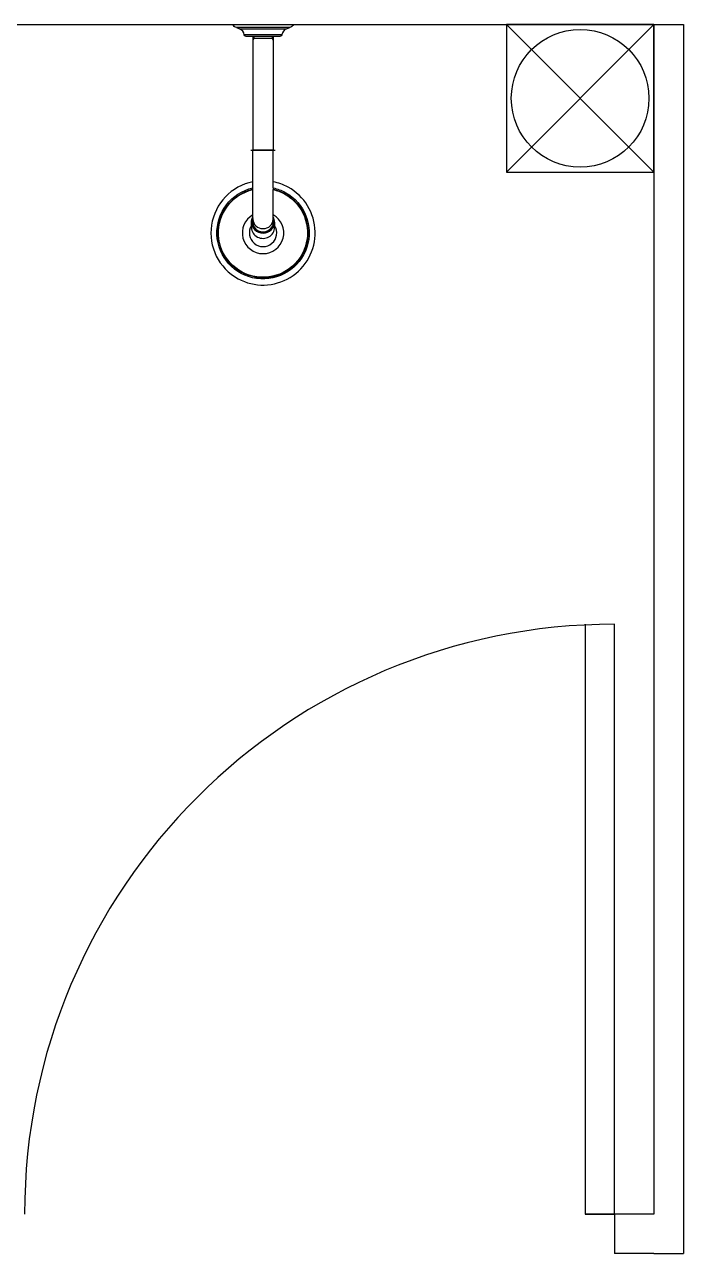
# Model space of a CAD drawing. Header units: inches. Extents: x 542787 to 543192, y 9574025 to 9574373.
# Drawn here: x 543044.026 to 543044.696, y 9574113.805 to 9574115.055 of the extents above; entities that cross this region are included whole.
import ezdxf

# ---------------------------------------------------------------- set-up
doc = ezdxf.new("R2010")
doc.units = ezdxf.units.IN
doc.header["$MEASUREMENT"] = 0
doc.linetypes.add('DASHDOT', pattern=[1, 0.5, -0.25, 0, -0.25])
doc.layers.add('I-ARQ', color=8, linetype='Continuous')

msp = doc.modelspace()

# ---------------------------------------------------------------- linework, layer by layer
at = {"layer": 'I-ARQ'}
for p, q in [((543038.971, 9574115.0545), (543044.696, 9574115.0545)), ((543044.516, 9574115.0545), (543044.516, 9574114.9045)), ((543044.666, 9574115.0545), (543044.516, 9574115.0545)), ((543044.666, 9574115.0545), (543044.516, 9574114.9045)), ((543044.666, 9574114.9045), (543044.516, 9574115.0545)), ((543044.666, 9574115.0545), (543044.666, 9574113.8445)), ((543044.666, 9574114.9045), (543044.666, 9574115.0545)), ((543044.696, 9574115.0545), (543044.696, 9574113.8045)), ((543044.516, 9574114.9045), (543044.666, 9574114.9045)), ((543044.596, 9574114.4445), (543044.596, 9574113.8445)), ((543044.626, 9574113.8445), (543044.626, 9574114.4445)), ((543044.666, 9574113.8445), (543044.596, 9574113.8445)), ((543044.596, 9574113.8445), (543044.626, 9574113.8445)), ((543044.626, 9574113.8445), (543044.626, 9574113.8045)), ((543044.666, 9574113.8045), (543044.626, 9574113.8045)), ((543044.666, 9574113.8045), (543044.696, 9574113.8045))]:
    msp.add_line(p, q, dxfattribs=at)
at = {"layer": 'I-ARQ', "ltscale": 0.200747}
msp.add_lwpolyline([(543044.2414, 9574115.0515, -0.164371), (543044.2376, 9574115.0545), (543044.2994, 9574115.0545, -0.164371), (543044.2956, 9574115.0515)], format="xyb", dxfattribs=at)
at = {"layer": 'I-ARQ'}
msp.add_lwpolyline([(543044.2956, 9574115.0515), (543044.2414, 9574115.0515), (543044.2446, 9574115.0503), (543044.2925, 9574115.0503)], close=True, dxfattribs=at)
for points in [[(543044.2494, 9574115.0442, 0.280777), (543044.2446, 9574115.0503)], [(543044.2925, 9574115.0503, 0.280777), (543044.2876, 9574115.0442)], [(543044.2876, 9574115.0442, -0.377188), (543044.2856, 9574115.0425), (543044.2514, 9574115.0425, -0.377188), (543044.2494, 9574115.0442)], [(543044.2582, 9574114.8946, 0.700978), (543044.2431, 9574114.796, 1), (543044.2939, 9574114.8891, 0.07613), (543044.2788, 9574114.8946)], [(543044.2788, 9574114.8884, -0.06962), (543044.291, 9574114.8838, -5.480122), (543044.2582, 9574114.8884)], [(543044.2582, 9574114.861, 3.836175), (543044.2788, 9574114.861)], [(543044.2567, 9574114.8499, 1.802734), (543044.2803, 9574114.8499)]]:
    msp.add_lwpolyline(points, format="xyb", dxfattribs=at)
at = {"layer": 'I-ARQ', "ltscale": 0.352288}
msp.add_lwpolyline([(543044.2876, 9574115.0442), (543044.2494, 9574115.0442)], dxfattribs=at)
at = {"layer": 'I-ARQ', "ltscale": 0.029062}
for points in [[(543044.2592, 9574115.0425), (543044.2592, 9574115.0402), (543044.2582, 9574115.0384)], [(543044.2778, 9574115.0425), (543044.2778, 9574115.0402)]]:
    msp.add_lwpolyline(points, dxfattribs=at)
at = {"layer": 'I-ARQ'}
for points in [[(543044.2582, 9574115.0425), (543044.2582, 9574114.9269)], [(543044.2788, 9574115.0425), (543044.2788, 9574114.9269)]]:
    msp.add_lwpolyline(points, dxfattribs=at)
at = {"layer": 'I-ARQ', "ltscale": 0.242325}
msp.add_lwpolyline([(543044.2788, 9574115.0402), (543044.2582, 9574115.0402)], dxfattribs=at)
at = {"layer": 'I-ARQ', "ltscale": 0.218093}
msp.add_lwpolyline([(543044.2778, 9574115.0402), (543044.2603, 9574115.0402)], dxfattribs=at)
at = {"layer": 'I-ARQ', "ltscale": 0.025813}
msp.add_lwpolyline([(543044.2778, 9574115.0402), (543044.2788, 9574115.0384)], dxfattribs=at)
at = {"layer": 'I-ARQ', "linetype": 'DASHDOT', "ltscale": 0.30975}
msp.add_lwpolyline([(543044.2561, 9574114.9269), (543044.2809, 9574114.9269)], dxfattribs=at)
at = {"layer": 'I-ARQ', "ltscale": 0.06322}
for points in [[(543044.2582, 9574114.8946), (543044.2582, 9574114.9269)], [(543044.2788, 9574114.8946), (543044.2788, 9574114.9269)], [(543044.2582, 9574114.861), (543044.2582, 9574114.8946)], [(543044.2788, 9574114.8884), (543044.2788, 9574114.8946)], [(543044.2582, 9574114.8516), (543044.2582, 9574114.861)], [(543044.2788, 9574114.8516), (543044.2788, 9574114.861)]]:
    msp.add_lwpolyline(points, dxfattribs=at)
at = {"layer": 'I-ARQ', "ltscale": 0.258125}
msp.add_lwpolyline([(543044.2788, 9574114.9269), (543044.2582, 9574114.9269)], dxfattribs=at)
at = {"layer": 'I-ARQ', "ltscale": 0.06322}
for points in [[(543044.2788, 9574114.8884), (543044.2788, 9574114.887, -0.067971), (543044.2904, 9574114.8826, -5.429636), (543044.2582, 9574114.887)], [(543044.2788, 9574114.861), (543044.2788, 9574114.8867, -0.067551), (543044.2902, 9574114.8823, -5.416932), (543044.2582, 9574114.8867)]]:
    msp.add_lwpolyline(points, format="xyb", dxfattribs=at)
at = {"layer": 'I-ARQ', "ltscale": 0.067122}
msp.add_lwpolyline([(543044.2567, 9574114.8481), (543044.2567, 9574114.8536, -0.128945), (543044.2582, 9574114.8588)], format="xyb", dxfattribs=at)
at = {"layer": 'I-ARQ', "ltscale": 0.067121}
for points in [[(543044.2803, 9574114.8535), (543044.2803, 9574114.8499)], [(543044.2803, 9574114.8499), (543044.2803, 9574114.8481)]]:
    msp.add_lwpolyline(points, dxfattribs=at)
at = {"layer": 'I-ARQ'}
msp.add_circle((543044.591, 9574114.9795), 0.07, dxfattribs=at)
msp.add_arc((543044.626, 9574113.8445), 0.6, 90, 180, dxfattribs=at)
for centre, major_axis, ratio, start_param, end_param in [((543044.2685, 9574114.8536), (-0.0113, 0), 0.939693, 5.874594, 9.833369), ((543044.2685, 9574114.8536), (-0.0112, 0), 0.939693, 5.895727, 9.812236), ((543044.2685, 9574114.8535), (-0.0118, 0), 0.939693, 6.283156, 9.424748), ((543044.2685, 9574114.8535), (-0.0105, 0), 0.939693, 6.083746, 6.283156), ((543044.2685, 9574114.853), (-0.0105, 0), 0.939693, 6.083746, 6.254788), ((543044.2685, 9574114.8535), (-0.0105, 0), 0.939693, 6.283156, 7.353981), ((543044.2685, 9574114.8566), (0.0103, 0), 0.939693, 3.141593, 6.283185), ((543044.2685, 9574114.8535), (-0.0105, 0), 0.939693, 1.070796, 3.141564), ((543044.2685, 9574114.8535), (-0.0118, 0), 0.942388, 3.140774, 3.638398), ((543044.2685, 9574114.8535), (-0.0105, 0), 0.939693, 3.141564, 3.341037), ((543044.2685, 9574114.853), (-0.0105, 0), 0.939693, 3.169992, 3.341037), ((543044.2685, 9574114.8481), (-0.0118, 0), 0.939693, 6.283156, 7.353981), ((543044.2685, 9574114.8481), (-0.0118, 0), 0.939693, 1.070796, 3.141564)]:
    msp.add_ellipse(centre, major_axis=major_axis, ratio=ratio, start_param=start_param, end_param=end_param, dxfattribs=at)

doc.saveas('drawing.dxf')
